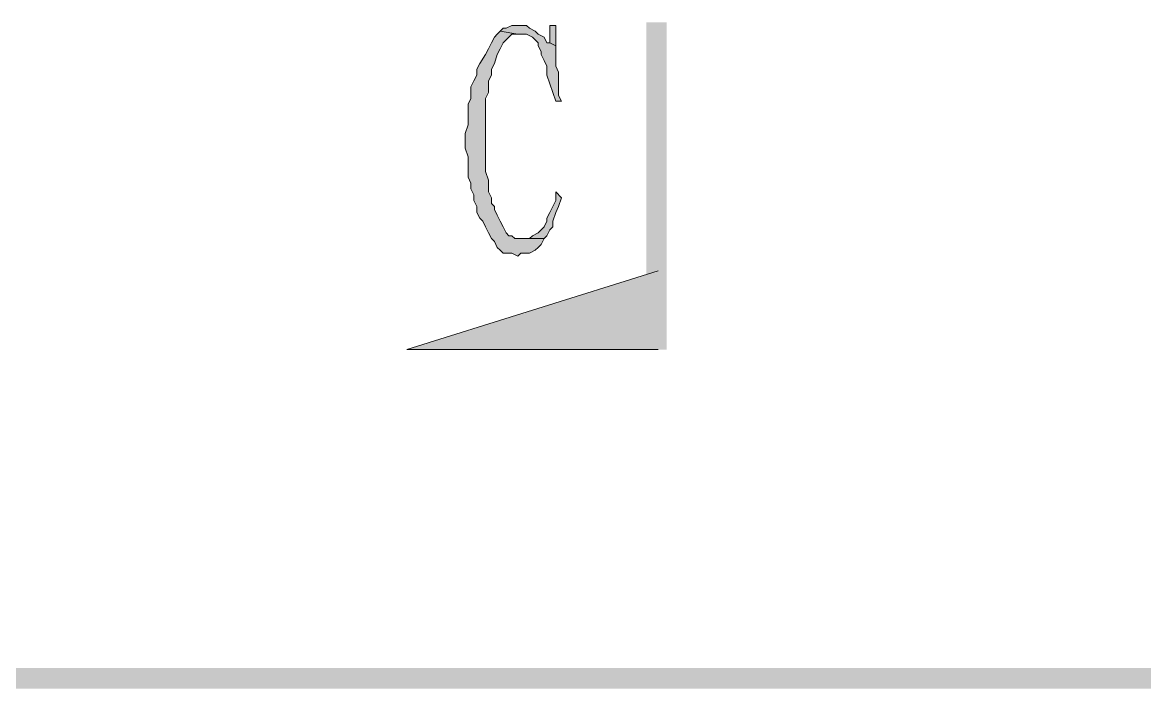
# Model space of a CAD drawing. Header units: millimetres. Extents: x 24 to 410, y 10 to 282.
# Drawn here: x 130.87 to 147.13, y 21.8 to 31.45 of the extents above; entities that cross this region are included whole.
import ezdxf

# ---------------------------------------------------------------- set-up
doc = ezdxf.new("R2010")
doc.units = ezdxf.units.MM

msp = doc.modelspace()

# ---------------------------------------------------------------- hatches: boundary and pattern name
h = msp.add_hatch(color=256)
h.dxf.hatch_style = 2
h.paths.add_polyline_path([(138.133667, 31.411333), (137.964333, 31.411333), (137.879667, 31.369), (137.837333, 31.369), (137.795, 31.326667), (138.049, 31.284333), (138.176, 31.284333), (138.260667, 31.242), (138.303, 31.199667), (138.345333, 31.157333), (138.345333, 31.115), (138.387667, 31.030333), (138.387667, 30.988), (138.43, 30.903333), (138.472333, 30.818667), (138.472333, 30.691667), (138.514667, 30.564667), (138.557, 30.437667), (138.599333, 30.310667), (138.684, 30.310667), (138.641667, 30.395333), (138.641667, 30.522333), (138.641667, 30.607), (138.641667, 30.734), (138.599333, 30.818667), (138.599333, 31.115), (138.514667, 31.157333), (138.472333, 31.157333), (138.43, 31.242), (138.345333, 31.284333), (138.303, 31.326667), (138.218333, 31.369), (138.176, 31.411333)])
h = msp.add_hatch(color=256)
h.dxf.hatch_style = 2
h.paths.add_polyline_path([(138.599333, 31.411333), (138.514667, 31.411333), (138.514667, 31.284333), (138.514667, 31.157333), (138.599333, 31.115)])
h = msp.add_hatch(color=256)
h.dxf.hatch_style = 2
h.paths.add_polyline_path([(140.208, 31.453667), (139.911667, 31.453667), (140.208, 26.712333)])
h = msp.add_hatch(color=256)
h.dxf.hatch_style = 2
h.paths.add_polyline_path([(139.911667, 31.453667), (140.208, 26.712333), (139.911667, 26.712333)])
h = msp.add_hatch(color=256)
h.dxf.hatch_style = 2
h.paths.add_polyline_path([(137.795, 31.326667), (137.752667, 31.284333), (137.710333, 31.242), (137.668, 31.157333), (137.625667, 31.072667), (137.583333, 30.988), (137.498667, 30.861), (137.456333, 30.776333), (137.456333, 30.691667), (137.414, 30.607), (137.371667, 30.522333), (137.371667, 30.353), (137.329333, 30.268333), (137.329333, 29.972), (137.287, 29.845), (137.287, 29.633333), (137.329333, 29.506333), (137.329333, 29.21), (137.371667, 29.125333), (137.371667, 29.040667), (137.414, 28.956), (137.414, 28.871333), (137.456333, 28.786667), (137.456333, 28.702), (137.498667, 28.617333), (137.541, 28.575), (137.583333, 28.490333), (137.625667, 28.405667), (137.668, 28.321), (137.710333, 28.278667), (137.752667, 28.194), (137.795, 28.151667), (137.837333, 28.109333), (137.964333, 28.109333), (138.049, 28.067), (138.091333, 28.109333), (138.218333, 28.109333), (138.303, 28.151667), (138.345333, 28.194), (138.387667, 28.236333), (138.43, 28.321), (138.006667, 28.321), (137.964333, 28.363333), (137.922, 28.363333), (137.879667, 28.405667), (137.837333, 28.490333), (137.795, 28.575), (137.752667, 28.659667), (137.710333, 28.744333), (137.710333, 28.786667), (137.668, 28.829), (137.668, 28.913667), (137.625667, 28.998333), (137.625667, 29.167667), (137.583333, 29.294667), (137.583333, 30.353), (137.625667, 30.437667), (137.625667, 30.607), (137.668, 30.691667), (137.668, 30.776333), (137.710333, 30.861), (137.752667, 30.988), (137.795, 31.072667), (137.837333, 31.157333), (137.879667, 31.199667), (137.922, 31.242), (137.964333, 31.284333), (138.049, 31.284333)])
h = msp.add_hatch(color=256)
h.dxf.hatch_style = 2
h.paths.add_polyline_path([(138.599333, 28.998333), (138.599333, 28.871333), (138.557, 28.786667), (138.514667, 28.702), (138.472333, 28.617333), (138.472333, 28.575), (138.43, 28.490333), (138.387667, 28.448), (138.345333, 28.405667), (138.260667, 28.363333), (138.218333, 28.321), (138.133667, 28.321), (138.43, 28.321), (138.472333, 28.363333), (138.514667, 28.448), (138.557, 28.490333), (138.557, 28.575), (138.599333, 28.702), (138.641667, 28.786667), (138.684, 28.913667)])
h = msp.add_hatch(color=256)
h.dxf.hatch_style = 2
h.paths.add_polyline_path([(140.081, 27.855333), (136.440333, 26.712333), (140.081, 26.712333)])
h = msp.add_hatch(color=256)
h.dxf.hatch_style = 2
h.paths.add_polyline_path([(30.098965, 22.098), (30.098965, 21.801667), (410.082965, 22.098)])
h = msp.add_hatch(color=256)
h.dxf.hatch_style = 2
h.paths.add_polyline_path([(30.098965, 21.801667), (410.082965, 22.098), (410.082965, 21.801667)])

# ---------------------------------------------------------------- linework, layer by layer
at = {"lineweight": 0}
for points in [[(138.133667, 31.411333), (137.964333, 31.411333), (137.879667, 31.369), (137.837333, 31.369), (137.795, 31.326667), (138.049, 31.284333), (138.176, 31.284333), (138.260667, 31.242), (138.303, 31.199667), (138.345333, 31.157333), (138.345333, 31.115), (138.387667, 31.030333), (138.387667, 30.988), (138.43, 30.903333), (138.472333, 30.818667), (138.472333, 30.691667), (138.514667, 30.564667), (138.557, 30.437667), (138.599333, 30.310667), (138.684, 30.310667), (138.641667, 30.395333), (138.641667, 30.522333), (138.641667, 30.607), (138.641667, 30.734), (138.599333, 30.818667), (138.599333, 31.115), (138.514667, 31.157333), (138.472333, 31.157333), (138.43, 31.242), (138.345333, 31.284333), (138.303, 31.326667), (138.218333, 31.369), (138.176, 31.411333)], [(138.599333, 31.411333), (138.514667, 31.411333), (138.514667, 31.284333), (138.514667, 31.157333), (138.599333, 31.115)], [(137.795, 31.326667), (137.752667, 31.284333), (137.710333, 31.242), (137.668, 31.157333), (137.625667, 31.072667), (137.583333, 30.988), (137.498667, 30.861), (137.456333, 30.776333), (137.456333, 30.691667), (137.414, 30.607), (137.371667, 30.522333), (137.371667, 30.353), (137.329333, 30.268333), (137.329333, 29.972), (137.287, 29.845), (137.287, 29.633333), (137.329333, 29.506333), (137.329333, 29.21), (137.371667, 29.125333), (137.371667, 29.040667), (137.414, 28.956), (137.414, 28.871333), (137.456333, 28.786667), (137.456333, 28.702), (137.498667, 28.617333), (137.541, 28.575), (137.583333, 28.490333), (137.625667, 28.405667), (137.668, 28.321), (137.710333, 28.278667), (137.752667, 28.194), (137.795, 28.151667), (137.837333, 28.109333), (137.964333, 28.109333), (138.049, 28.067), (138.091333, 28.109333), (138.218333, 28.109333), (138.303, 28.151667), (138.345333, 28.194), (138.387667, 28.236333), (138.43, 28.321), (138.006667, 28.321), (137.964333, 28.363333), (137.922, 28.363333), (137.879667, 28.405667), (137.837333, 28.490333), (137.795, 28.575), (137.752667, 28.659667), (137.710333, 28.744333), (137.710333, 28.786667), (137.668, 28.829), (137.668, 28.913667), (137.625667, 28.998333), (137.625667, 29.167667), (137.583333, 29.294667), (137.583333, 30.353), (137.625667, 30.437667), (137.625667, 30.607), (137.668, 30.691667), (137.668, 30.776333), (137.710333, 30.861), (137.752667, 30.988), (137.795, 31.072667), (137.837333, 31.157333), (137.879667, 31.199667), (137.922, 31.242), (137.964333, 31.284333), (138.049, 31.284333)], [(138.599333, 28.998333), (138.599333, 28.871333), (138.557, 28.786667), (138.514667, 28.702), (138.472333, 28.617333), (138.472333, 28.575), (138.43, 28.490333), (138.387667, 28.448), (138.345333, 28.405667), (138.260667, 28.363333), (138.218333, 28.321), (138.133667, 28.321), (138.43, 28.321), (138.472333, 28.363333), (138.514667, 28.448), (138.557, 28.490333), (138.557, 28.575), (138.599333, 28.702), (138.641667, 28.786667), (138.684, 28.913667)]]:
    msp.add_lwpolyline(points, close=True, dxfattribs=at)
msp.add_lwpolyline([(140.081, 26.712333), (136.440333, 26.712333), (140.081, 27.855333)], dxfattribs=at)

doc.saveas('drawing.dxf')
